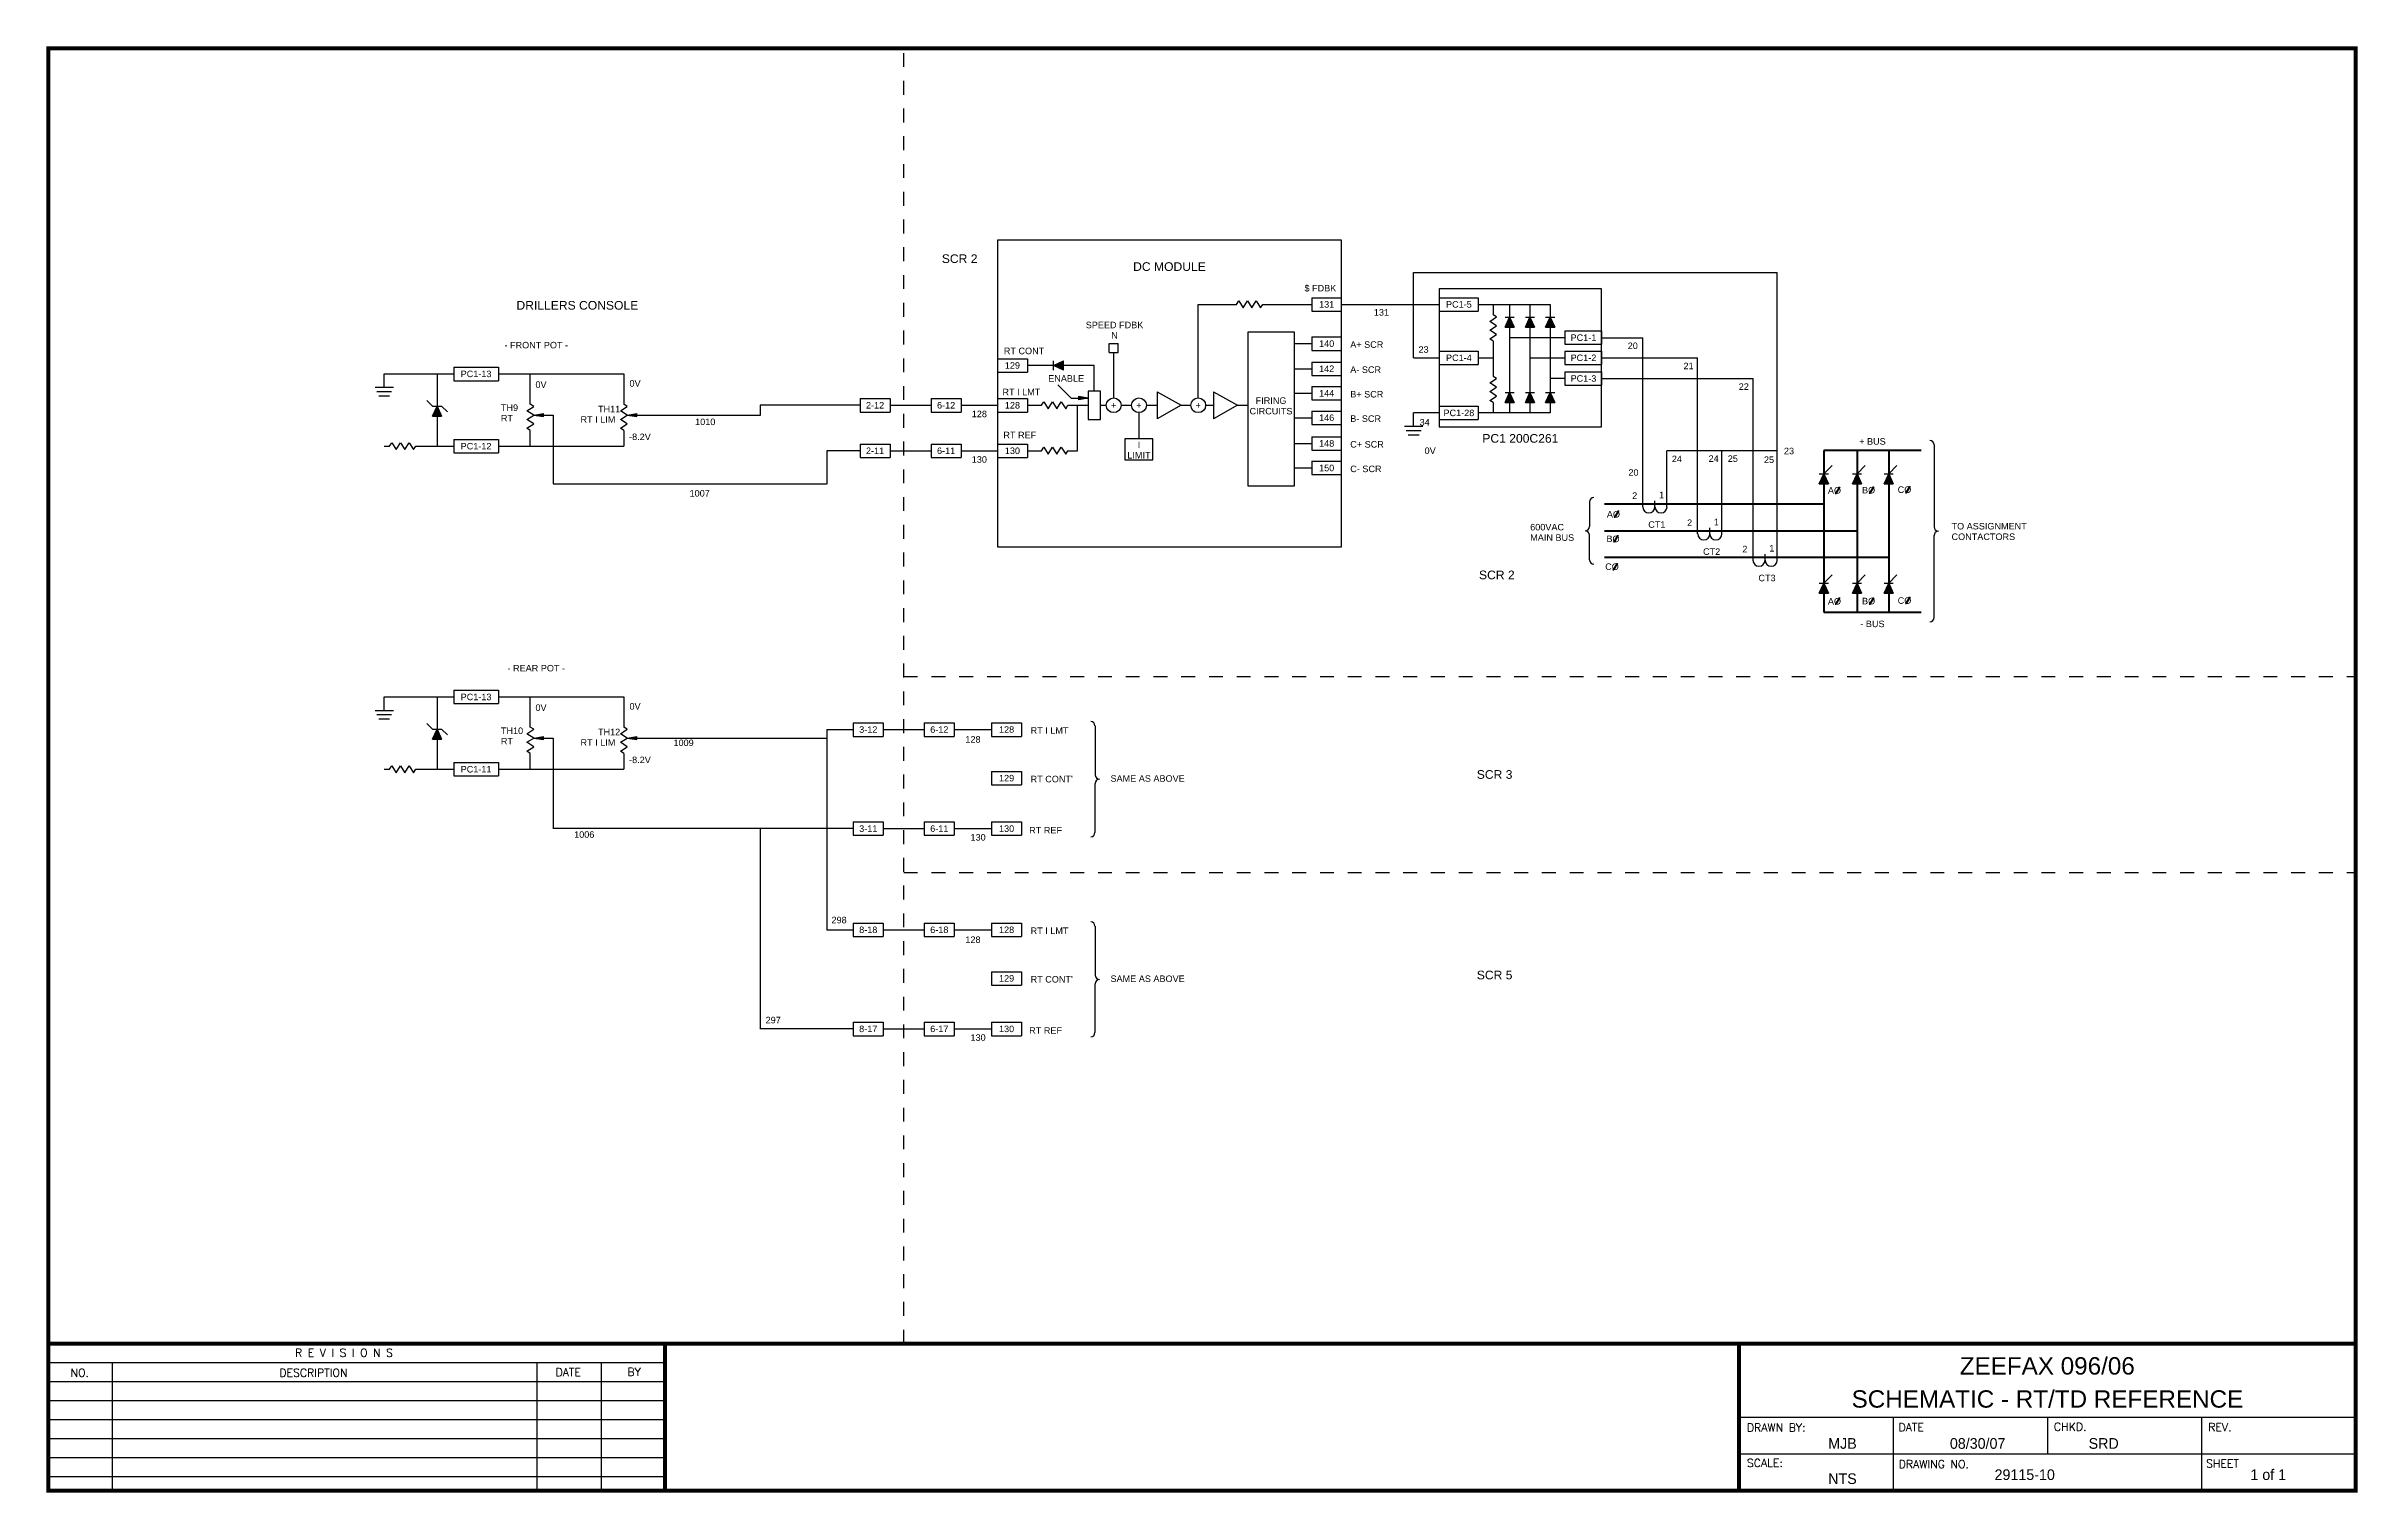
# Model space of a CAD drawing. Extents: x 0.6 to 17.3, y -1.8 to 8.7.
import ezdxf
from ezdxf.enums import TextEntityAlignment as Align

# ---------------------------------------------------------------- set-up
doc = ezdxf.new("R2010")
doc.units = 0
doc.header["$MEASUREMENT"] = 0
doc.linetypes.add('DASHED2', pattern=[0.375, 0.25, -0.125])
doc.layers.get('0').update_dxf_attribs({"linetype": 'CONTINUOUS'})
doc.layers.add('DRAWING', color=7, linetype='CONTINUOUS')
doc.styles.add('A1', font='A1.shx')
doc.styles.add('ROMAND', font='ROMAND.shx')
doc.styles.get("Standard").update_dxf_attribs({"font": 'ARIAL.TTF'})

# ---------------------------------------------------------------- blocks, each defined once
blk = doc.blocks.new('resistor')
for p, q in [((0, 0), (0.016, 0.025)), ((0.016, 0.025), (0.047, -0.025)), ((0.047, -0.025), (0.08, 0.025)), ((0.08, 0.025), (0.111, -0.025)), ((0.111, -0.025), (0.142, 0.025)), ((0.142, 0.025), (0.174, -0.025)), ((0.174, -0.025), (0.189, 0))]:
    blk.add_line(p, q)
blk = doc.blocks.new('gnd')
for p, q in [((0, -0.099), (0, 0)), ((0.066, -0.099), (-0.066, -0.099)), ((0.053, -0.13), (-0.053, -0.13)), ((0.039, -0.161), (-0.039, -0.161))]:
    blk.add_line(p, q)
blk = doc.blocks.new('zener')
blk.add_hatch(color=256).paths.add_polyline_path([(0.072, 0), (0, 0.033), (0, -0.033)])
for p, q in [((0, 0.033), (0.072, 0)), ((0, 0.033), (0, -0.033)), ((0.072, 0), (0, -0.033)), ((0.113, 0.074), (0.072, 0.033)), ((0.072, 0.033), (0.072, -0.033)), ((0.072, -0.033), (0.031, -0.074))]:
    blk.add_line(p, q)
blk = doc.blocks.new('pot_arrow')
blk.add_hatch(color=256).paths.add_polyline_path([(-0.068, 0.011), (-0.068, -0.011), (0, 0)])
for p, q in [((-0.068, 0.011), (-0.068, -0.011)), ((0, 0), (-0.068, 0.011)), ((0, 0), (-0.068, -0.011))]:
    blk.add_line(p, q)
blk = doc.blocks.new('diode')
blk.add_hatch(color=256).paths.add_polyline_path([(0.072, 0), (0, 0.033), (0, -0.033)])
for p, q in [((0, 0.033), (0.072, 0)), ((0, 0.033), (0, -0.033)), ((0.072, 0), (0, -0.033)), ((0.072, 0.033), (0.072, -0.033))]:
    blk.add_line(p, q)
blk = doc.blocks.new('A_phase')
h = blk.add_hatch(color=256)
h.paths.add_polyline_path([(0.1, -0.033), (0.108, -0.033), (0.145, 0.031), (0.137, 0.031)], flags=16)
h.paths.add_polyline_path([(0.01, -0.05), (0.165, -0.05), (0.165, 0.047), (0.01, 0.047)], flags=9)
for p, q in [((0.137, 0.031), (0.1, -0.033)), ((0.145, 0.031), (0.108, -0.033)), ((0.137, 0.031), (0.145, 0.031)), ((0.108, -0.033), (0.1, -0.033))]:
    blk.add_line(p, q)
blk.add_text('AO', height=0.0625).set_placement((0.029, -0.032))
blk = doc.blocks.new('C_phase')
h = blk.add_hatch(color=256)
h.paths.add_polyline_path([(0.099, -0.026), (0.107, -0.026), (0.144, 0.038), (0.136, 0.038)], flags=16)
h.paths.add_polyline_path([(0.013, -0.043), (0.168, -0.043), (0.168, 0.054), (0.013, 0.054)], flags=9)
for p, q in [((0.136, 0.038), (0.099, -0.026)), ((0.144, 0.038), (0.107, -0.026)), ((0.136, 0.038), (0.144, 0.038)), ((0.107, -0.026), (0.099, -0.026))]:
    blk.add_line(p, q)
blk.add_text('CO', height=0.0625).set_placement((0.025, -0.025))
blk = doc.blocks.new('B_phase')
h = blk.add_hatch(color=256)
h.paths.add_polyline_path([(0.094, -0.031), (0.101, -0.031), (0.139, 0.033), (0.131, 0.033)], flags=16)
h.paths.add_polyline_path([(0.01, -0.048), (0.158, -0.048), (0.158, 0.049), (0.01, 0.049)], flags=9)
for p, q in [((0.131, 0.033), (0.094, -0.031)), ((0.139, 0.033), (0.101, -0.031)), ((0.131, 0.033), (0.139, 0.033)), ((0.101, -0.031), (0.094, -0.031))]:
    blk.add_line(p, q)
blk.add_text('BO', height=0.0625).set_placement((0.025, -0.03))

msp = doc.modelspace()

# ---------------------------------------------------------------- linework, layer by layer
at = {"color": 7}
for p, q in [((0.633, -0.696), (0.633, -1.756)), ((0.633, -0.833), (5.079, -0.833)), ((1.094, -0.833), (1.094, -1.756)), ((4.156, -0.833), (4.156, -1.756)), ((4.618, -0.833), (4.618, -1.756)), ((0.633, -0.97), (5.079, -0.97)), ((0.633, -1.107), (5.079, -1.107)), ((0.633, -1.244), (5.079, -1.244)), ((12.82, -1.226), (17.266, -1.226)), ((13.932, -1.226), (13.932, -1.756)), ((15.043, -1.226), (15.043, -1.491)), ((16.154, -1.226), (16.154, -1.756)), ((0.633, -1.381), (5.079, -1.381)), ((12.82, -1.491), (17.266, -1.491)), ((0.633, -1.517), (5.079, -1.517)), ((0.633, -1.654), (5.079, -1.654))]:
    msp.add_line(p, q, dxfattribs=at)
at = {"color": 7, "const_width": 0.0288}
msp.add_lwpolyline([(17.266, -1.756), (17.266, 8.639), (0.633, 8.639), (0.633, -1.756)], close=True, dxfattribs=at)
for points in [[(0.633, -0.696), (17.266, -0.696)], [(5.079, -0.696), (5.079, -1.756)], [(12.82, -1.756), (12.82, -0.696)]]:
    msp.add_lwpolyline(points, dxfattribs=at)
at = {"layer": 'DRAWING', "color": 7, "linetype": 'DASHED2', "ltscale": 0.25}
for p, q in [((6.8, -0.696), (6.8, 8.639)), ((6.8, 4.111), (17.266, 4.111)), ((6.8, 2.698), (17.266, 2.698))]:
    msp.add_line(p, q, dxfattribs=at)
at = {"layer": 'DRAWING', "color": 7}
for p, q in [((9.956, 7.256), (7.475, 7.256)), ((7.475, 7.256), (7.475, 5.045)), ((9.956, 5.045), (9.956, 7.256)), ((10.475, 7.022), (13.096, 7.022)), ((10.475, 6.408), (10.475, 7.022)), ((13.096, 4.949), (13.096, 7.022)), ((9.74, 6.841), (9.956, 6.841)), ((9.74, 6.841), (9.74, 6.745)), ((10.66, 6.905), (10.66, 5.911)), ((11.828, 6.905), (10.66, 6.905)), ((10.66, 6.841), (10.94, 6.841)), ((10.66, 6.841), (10.66, 6.745)), ((10.94, 6.841), (10.94, 6.745)), ((11.828, 5.911), (11.828, 6.905)), ((8.922, 6.119), (8.922, 6.793)), ((8.922, 6.793), (9.198, 6.793)), ((9.387, 6.793), (9.74, 6.793)), ((9.74, 6.745), (9.956, 6.745)), ((9.956, 6.793), (10.66, 6.793)), ((10.66, 6.745), (10.94, 6.745)), ((10.94, 6.793), (11.459, 6.793)), ((11.048, 6.793), (11.048, 6.717)), ((11.167, 6.793), (11.167, 6.011)), ((11.313, 6.793), (11.313, 6.011)), ((11.459, 6.793), (11.459, 6.011)), ((8.281, 6.446), (8.281, 6.51)), ((8.281, 6.51), (8.346, 6.51)), ((8.346, 6.446), (8.346, 6.51)), ((9.28, 6.592), (9.28, 5.486)), ((9.615, 6.592), (9.28, 6.592)), ((9.615, 5.486), (9.615, 6.592)), ((9.615, 6.51), (9.74, 6.51)), ((9.74, 6.558), (9.956, 6.558)), ((9.74, 6.558), (9.74, 6.461)), ((11.048, 6.528), (11.048, 6.275)), ((11.565, 6.553), (11.167, 6.553)), ((11.565, 6.602), (11.828, 6.602)), ((11.565, 6.602), (11.565, 6.505)), ((11.565, 6.505), (11.828, 6.505)), ((11.828, 6.602), (11.828, 6.505)), ((11.828, 6.553), (12.126, 6.553)), ((12.126, 5.334), (12.126, 6.553)), ((3.556, 6.34), (3.878, 6.34)), ((3.556, 6.34), (3.556, 6.243)), ((3.878, 6.34), (3.878, 6.243)), ((7.475, 6.401), (7.691, 6.401)), ((7.475, 6.401), (7.475, 6.304)), ((7.691, 6.401), (7.691, 6.304)), ((8.173, 6.353), (7.691, 6.353)), ((8.173, 6.168), (8.173, 6.353)), ((8.281, 6.446), (8.346, 6.446)), ((8.313, 6.119), (8.313, 6.446)), ((9.74, 6.461), (9.956, 6.461)), ((9.74, 6.377), (9.956, 6.377)), ((9.74, 6.377), (9.74, 6.281)), ((10.475, 6.408), (10.66, 6.408)), ((10.66, 6.456), (10.94, 6.456)), ((10.66, 6.456), (10.66, 6.359)), ((10.66, 6.359), (10.94, 6.359)), ((10.94, 6.456), (10.94, 6.359)), ((10.94, 6.408), (11.048, 6.408)), ((11.313, 6.408), (11.565, 6.408)), ((11.565, 6.456), (11.565, 6.359)), ((11.565, 6.456), (11.828, 6.456)), ((11.565, 6.359), (11.828, 6.359)), ((11.828, 6.456), (11.828, 6.359)), ((11.828, 6.408), (12.522, 6.408)), ((12.522, 5.139), (12.522, 6.408)), ((3.055, 6.292), (3.556, 6.292)), ((3.436, 6.292), (3.436, 5.771)), ((3.556, 6.243), (3.878, 6.243)), ((3.878, 6.292), (4.782, 6.292)), ((4.108, 6.073), (4.108, 6.292)), ((4.782, 6.292), (4.782, 6.073)), ((7.475, 6.304), (7.691, 6.304)), ((7.91, 6.213), (8.006, 6.117)), ((8.217, 6.168), (8.128, 6.168)), ((8.128, 6.168), (8.128, 5.963)), ((8.217, 5.963), (8.217, 6.168)), ((9.615, 6.329), (9.74, 6.329)), ((9.74, 6.281), (9.956, 6.281)), ((9.74, 6.201), (9.74, 6.104)), ((9.74, 6.201), (9.956, 6.201)), ((11.565, 6.259), (11.459, 6.259)), ((11.565, 6.308), (11.828, 6.308)), ((11.565, 6.308), (11.565, 6.211)), ((11.565, 6.211), (11.828, 6.211)), ((11.828, 6.308), (11.828, 6.211)), ((11.828, 6.259), (12.921, 6.259)), ((12.921, 4.949), (12.921, 6.259)), ((6.485, 6.066), (5.764, 6.066)), ((5.764, 6.066), (5.764, 5.995)), ((6.485, 6.114), (6.701, 6.114)), ((6.485, 6.114), (6.485, 6.017)), ((6.485, 6.017), (6.701, 6.017)), ((6.701, 6.114), (6.701, 6.017)), ((6.701, 6.066), (6.997, 6.066)), ((6.997, 6.114), (7.213, 6.114)), ((6.997, 6.114), (6.997, 6.017)), ((6.997, 6.017), (7.213, 6.017)), ((7.213, 6.114), (7.213, 6.017)), ((7.213, 6.066), (7.475, 6.066)), ((7.475, 6.114), (7.691, 6.114)), ((7.475, 6.114), (7.475, 6.017)), ((7.475, 6.017), (7.691, 6.017)), ((7.691, 6.114), (7.691, 6.017)), ((7.691, 6.066), (7.793, 6.066)), ((7.982, 6.066), (8.128, 6.066)), ((8.006, 6.117), (8.128, 6.117)), ((8.051, 5.738), (8.051, 6.066)), ((8.217, 6.066), (8.26, 6.066)), ((8.367, 6.066), (8.441, 6.066)), ((8.495, 6.012), (8.495, 5.824)), ((8.548, 6.066), (8.626, 6.066)), ((8.626, 6.163), (8.799, 6.066)), ((8.626, 6.163), (8.626, 5.969)), ((8.799, 6.066), (8.626, 5.969)), ((8.799, 6.066), (8.869, 6.066)), ((8.976, 6.066), (9.033, 6.066)), ((9.033, 6.163), (9.205, 6.066)), ((9.033, 6.163), (9.033, 5.969)), ((9.205, 6.066), (9.033, 5.969)), ((9.205, 6.066), (9.28, 6.066)), ((9.615, 6.152), (9.74, 6.152)), ((9.74, 6.104), (9.956, 6.104)), ((9.74, 6.024), (9.956, 6.024)), ((9.74, 6.024), (9.74, 5.928)), ((10.66, 6.011), (10.475, 6.011)), ((10.66, 6.06), (10.94, 6.06)), ((10.66, 6.06), (10.66, 5.963)), ((10.94, 6.06), (10.94, 5.963)), ((11.459, 6.011), (10.94, 6.011)), ((11.048, 6.085), (11.048, 6.011)), ((4.108, 5.771), (4.108, 5.884)), ((4.134, 5.995), (4.272, 5.995)), ((4.272, 5.995), (4.272, 5.499)), ((4.782, 5.884), (4.782, 5.771)), ((4.807, 5.995), (5.766, 5.995)), ((8.128, 5.963), (8.217, 5.963)), ((9.615, 5.976), (9.74, 5.976)), ((9.74, 5.928), (9.956, 5.928)), ((9.74, 5.839), (9.956, 5.839)), ((9.74, 5.839), (9.74, 5.742)), ((10.66, 5.963), (10.94, 5.963)), ((10.66, 5.911), (11.828, 5.911)), ((3.055, 5.771), (3.093, 5.771)), ((3.282, 5.771), (3.556, 5.771)), ((3.556, 5.819), (3.878, 5.819)), ((3.556, 5.819), (3.556, 5.722)), ((3.556, 5.722), (3.878, 5.722)), ((3.878, 5.819), (3.878, 5.722)), ((3.878, 5.771), (4.782, 5.771)), ((6.485, 5.738), (6.246, 5.738)), ((6.246, 5.738), (6.246, 5.497)), ((6.485, 5.786), (6.485, 5.689)), ((6.485, 5.786), (6.701, 5.786)), ((6.485, 5.689), (6.701, 5.689)), ((6.701, 5.786), (6.701, 5.689)), ((6.701, 5.738), (6.997, 5.738)), ((6.997, 5.786), (6.997, 5.689)), ((6.997, 5.786), (7.213, 5.786)), ((6.997, 5.689), (7.213, 5.689)), ((7.213, 5.786), (7.213, 5.689)), ((7.213, 5.738), (7.475, 5.738)), ((7.475, 5.786), (7.691, 5.786)), ((7.475, 5.786), (7.475, 5.689)), ((7.475, 5.689), (7.691, 5.689)), ((7.691, 5.786), (7.691, 5.689)), ((7.691, 5.738), (7.793, 5.738)), ((7.982, 5.738), (8.051, 5.738)), ((8.394, 5.824), (8.394, 5.672)), ((8.595, 5.824), (8.394, 5.824)), ((8.394, 5.672), (8.595, 5.672)), ((8.595, 5.672), (8.595, 5.824)), ((9.615, 5.791), (9.74, 5.791)), ((9.74, 5.742), (9.956, 5.742)), ((13.096, 5.738), (12.301, 5.738)), ((12.301, 5.334), (12.301, 5.738)), ((12.697, 5.139), (12.697, 5.738)), ((14.195, 5.813), (14.195, 5.813)), ((14.226, 5.781), (14.226, 5.19)), ((4.272, 5.499), (6.244, 5.499)), ((9.615, 5.614), (9.74, 5.614)), ((9.74, 5.663), (9.956, 5.663)), ((9.74, 5.663), (9.74, 5.566)), ((9.74, 5.566), (9.956, 5.566)), ((13.432, 5.572), (13.492, 5.631)), ((13.671, 5.572), (13.73, 5.631)), ((13.899, 5.572), (13.958, 5.631)), ((9.28, 5.486), (9.615, 5.486)), ((11.742, 5.369), (11.742, 5.192)), ((11.773, 5.4), (11.773, 5.4)), ((12.214, 5.334), (12.214, 5.377)), ((12.609, 5.139), (12.609, 5.182)), ((7.475, 5.045), (9.956, 5.045)), ((11.711, 5.161), (11.711, 5.161)), ((11.742, 4.952), (11.742, 5.129)), ((14.226, 4.537), (14.226, 5.128)), ((14.257, 5.159), (14.257, 5.159)), ((13.008, 4.949), (13.008, 4.993)), ((13.432, 4.784), (13.492, 4.843)), ((13.671, 4.784), (13.73, 4.843)), ((13.899, 4.784), (13.958, 4.843)), ((14.195, 4.506), (14.195, 4.506)), ((3.556, 4.012), (3.878, 4.012)), ((3.556, 4.012), (3.556, 3.916)), ((3.878, 4.012), (3.878, 3.916)), ((3.055, 3.964), (3.556, 3.964)), ((3.436, 3.964), (3.436, 3.443)), ((3.556, 3.916), (3.878, 3.916)), ((3.878, 3.964), (4.782, 3.964)), ((4.108, 3.746), (4.108, 3.964)), ((4.782, 3.964), (4.782, 3.746)), ((4.134, 3.668), (4.272, 3.668)), ((4.272, 3.668), (4.272, 3.015)), ((4.807, 3.668), (6.246, 3.668)), ((6.246, 3.729), (6.436, 3.729)), ((6.246, 3.729), (6.246, 2.284)), ((6.436, 3.777), (6.652, 3.777)), ((6.436, 3.777), (6.436, 3.68)), ((6.436, 3.68), (6.652, 3.68)), ((6.652, 3.777), (6.652, 3.68)), ((6.652, 3.729), (6.948, 3.729)), ((6.948, 3.777), (7.164, 3.777)), ((6.948, 3.777), (6.948, 3.68)), ((6.948, 3.68), (7.164, 3.68)), ((7.164, 3.777), (7.164, 3.68)), ((7.164, 3.729), (7.433, 3.729)), ((7.433, 3.777), (7.649, 3.777)), ((7.433, 3.777), (7.433, 3.68)), ((7.433, 3.68), (7.649, 3.68)), ((7.649, 3.777), (7.649, 3.68)), ((8.147, 3.787), (8.147, 3.787)), ((8.179, 3.756), (8.179, 3.403)), ((4.108, 3.443), (4.108, 3.557)), ((4.782, 3.557), (4.782, 3.443)), ((3.055, 3.443), (3.093, 3.443)), ((3.282, 3.443), (3.556, 3.443)), ((3.556, 3.491), (3.878, 3.491)), ((3.556, 3.491), (3.556, 3.395)), ((3.556, 3.395), (3.878, 3.395)), ((3.878, 3.491), (3.878, 3.395)), ((3.878, 3.443), (4.783, 3.443)), ((7.433, 3.427), (7.649, 3.427)), ((7.433, 3.427), (7.433, 3.331)), ((7.649, 3.427), (7.649, 3.331)), ((8.179, 2.988), (8.179, 3.341)), ((8.21, 3.372), (8.21, 3.372)), ((8.21, 3.372), (8.21, 3.372)), ((7.433, 3.331), (7.649, 3.331)), ((6.436, 3.015), (4.271, 3.015)), ((5.764, 3.015), (5.764, 1.57)), ((6.436, 3.063), (6.652, 3.063)), ((6.436, 3.063), (6.436, 2.967)), ((6.652, 3.063), (6.652, 2.967)), ((6.652, 3.015), (6.948, 3.015)), ((6.948, 3.063), (7.164, 3.063)), ((6.948, 3.063), (6.948, 2.967)), ((7.164, 3.063), (7.164, 2.967)), ((7.164, 3.015), (7.433, 3.015)), ((7.433, 3.063), (7.649, 3.063)), ((7.433, 3.063), (7.433, 2.967)), ((7.649, 3.063), (7.649, 2.967)), ((6.436, 2.967), (6.652, 2.967)), ((6.948, 2.967), (7.164, 2.967)), ((7.433, 2.967), (7.649, 2.967)), ((8.147, 2.957), (8.147, 2.957)), ((6.436, 2.334), (6.436, 2.237)), ((6.436, 2.334), (6.652, 2.334)), ((6.652, 2.334), (6.652, 2.237)), ((6.948, 2.334), (7.164, 2.334)), ((6.948, 2.334), (6.948, 2.237)), ((7.164, 2.334), (7.164, 2.237)), ((7.433, 2.334), (7.433, 2.237)), ((7.433, 2.334), (7.649, 2.334)), ((7.649, 2.334), (7.649, 2.237)), ((8.147, 2.344), (8.147, 2.344)), ((6.246, 2.286), (6.436, 2.286)), ((6.436, 2.237), (6.652, 2.237)), ((6.652, 2.286), (6.948, 2.286)), ((6.948, 2.237), (7.164, 2.237)), ((7.164, 2.286), (7.433, 2.286)), ((7.433, 2.237), (7.649, 2.237)), ((8.179, 2.312), (8.179, 1.96)), ((7.433, 1.984), (7.649, 1.984)), ((7.433, 1.984), (7.433, 1.888)), ((7.433, 1.888), (7.649, 1.888)), ((7.649, 1.984), (7.649, 1.888)), ((8.179, 1.545), (8.179, 1.897)), ((8.21, 1.929), (8.21, 1.929)), ((8.21, 1.929), (8.21, 1.929)), ((6.436, 1.572), (5.764, 1.572)), ((6.436, 1.62), (6.652, 1.62)), ((6.436, 1.62), (6.436, 1.523)), ((6.436, 1.523), (6.652, 1.523)), ((6.652, 1.62), (6.652, 1.523)), ((6.652, 1.572), (6.948, 1.572)), ((6.948, 1.62), (7.164, 1.62)), ((6.948, 1.62), (6.948, 1.523)), ((6.948, 1.523), (7.164, 1.523)), ((7.164, 1.62), (7.164, 1.523)), ((7.164, 1.572), (7.433, 1.572)), ((7.433, 1.62), (7.649, 1.62)), ((7.433, 1.62), (7.433, 1.523)), ((7.433, 1.523), (7.649, 1.523)), ((7.649, 1.62), (7.649, 1.523)), ((8.147, 1.514), (8.147, 1.514))]:
    msp.add_line(p, q, dxfattribs=at)
at = {"layer": 'DRAWING', "color": 7, "lineweight": 50}
for p, q in [((13.432, 5.74), (13.432, 4.576)), ((14.132, 5.74), (13.432, 5.74)), ((13.671, 5.74), (13.671, 4.576)), ((13.899, 5.74), (13.899, 4.576)), ((11.85, 5.355), (13.432, 5.355)), ((11.85, 5.16), (13.671, 5.16)), ((11.85, 4.971), (13.899, 4.971)), ((13.432, 4.576), (14.132, 4.576))]:
    msp.add_line(p, q, dxfattribs=at)
at = {"layer": 'DRAWING', "color": 7}
for centre in [(8.313, 6.066), (8.495, 6.066), (8.922, 6.066)]:
    msp.add_circle(centre, 0.0533, dxfattribs=at)
for centre, radius, start, end in [((14.195, 5.781), 0.0312, 0, 90), ((11.773, 5.369), 0.0312, 90, 180), ((12.17, 5.334), 0.0438, 180, 0), ((12.258, 5.334), 0.0438, 180, 0), ((11.711, 5.192), 0.0312, 270, 0), ((14.257, 5.19), 0.0312, 180, 270), ((11.711, 5.129), 0.0312, 0, 90), ((12.566, 5.139), 0.0438, 180, 0), ((12.653, 5.139), 0.0438, 180, 0), ((14.257, 5.128), 0.0312, 90, 180), ((11.773, 4.952), 0.0312, 180, 270), ((12.964, 4.949), 0.0438, 180, 0), ((13.052, 4.949), 0.0438, 180, 0), ((14.195, 4.537), 0.0312, 270, 0), ((8.147, 3.756), 0.0312, 0, 90), ((8.21, 3.403), 0.0312, 180, 270), ((8.21, 3.341), 0.0312, 90, 180), ((8.147, 2.988), 0.0312, 270, 0), ((8.147, 2.312), 0.0312, 0, 90), ((8.21, 1.96), 0.0312, 180, 270), ((8.21, 1.897), 0.0312, 90, 180), ((8.147, 1.545), 0.0312, 270, 0)]:
    msp.add_arc(centre, radius, start, end, dxfattribs=at)

# ---------------------------------------------------------------- block references
for name, p in [('resistor', (9.198, 6.793)), ('gnd', (3.055, 6.292)), ('resistor', (7.793, 6.066)), ('pot_arrow', (8.128, 6.117)), ('gnd', (10.475, 6.011)), ('resistor', (3.093, 5.771)), ('resistor', (7.793, 5.738)), ('gnd', (3.055, 3.964)), ('resistor', (3.093, 3.443))]:
    msp.add_blockref(name, p, dxfattribs=at)
for name, p, rotation in [('resistor', (11.048, 6.528), 90), ('diode', (11.167, 6.629), 90), ('diode', (11.313, 6.629), 90), ('diode', (11.459, 6.629), 90), ('diode', (7.951, 6.353), 180), ('resistor', (11.048, 6.085), 90), ('zener', (3.436, 5.987), 90), ('resistor', (4.108, 5.884), 90), ('pot_arrow', (4.134, 5.995), 180), ('resistor', (4.782, 5.884), 90), ('pot_arrow', (4.807, 5.995), 180), ('diode', (11.167, 6.085), 90), ('diode', (11.313, 6.085), 90), ('diode', (11.459, 6.085), 90), ('diode', (13.432, 5.5), 90), ('diode', (13.671, 5.5), 90), ('diode', (13.899, 5.5), 90), ('diode', (13.432, 4.712), 90), ('diode', (13.671, 4.712), 90), ('diode', (13.899, 4.712), 90), ('zener', (3.436, 3.659), 90), ('resistor', (4.108, 3.557), 90), ('pot_arrow', (4.134, 3.668), 180), ('resistor', (4.782, 3.557), 90), ('pot_arrow', (4.807, 3.668), 180)]:
    msp.add_blockref(name, p, dxfattribs=dict(at, rotation=rotation))
at = {"layer": 'DRAWING', "color": 7, "xscale": 0.75, "yscale": 0.75}
for p in [(13.439, 5.453), (13.439, 4.654)]:
    msp.add_blockref('A_phase', p, dxfattribs=at)
at = {"layer": 'DRAWING', "color": 7, "xscale": 0.75, "yscale": 0.75, "zscale": 0.75}
for name, p in [('B_phase', (13.688, 5.453)), ('C_phase', (13.945, 5.453)), ('A_phase', (11.846, 5.281)), ('B_phase', (11.846, 5.102)), ('C_phase', (11.837, 4.898)), ('B_phase', (13.688, 4.654)), ('C_phase', (13.945, 4.654))]:
    msp.add_blockref(name, p, dxfattribs=at)

# ---------------------------------------------------------------- texts
at = {"color": 7}
for s, height, style, p in [('R E V I S I O N S', 0.05763, 'ROMAND', (2.412, -0.791)), ('NO.', 0.0576, 'ROMAND', (0.794, -0.935)), ('DESCRIPTION', 0.05763, 'ROMAND', (2.299, -0.935)), ('DATE', 0.0576, 'ROMAND', (4.29, -0.931)), ('BY', 0.0576, 'ROMAND', (4.808, -0.929)), ('DRAWN BY:', 0.0576, 'ROMAND', (12.877, -1.33)), ('DATE', 0.0576, 'ROMAND', (13.97, -1.328)), ('CHKD.', 0.0576, 'ROMAND', (15.09, -1.324)), ('REV.', 0.0576, 'ROMAND', (16.202, -1.327)), ('MJB', 0.0769, 'A1', (13.463, -1.454)), ('08/30/07', 0.0769, 'A1', (14.34, -1.454)), ('SRD', 0.0769, 'A1', (15.34, -1.454)), ('SCALE:', 0.0576, 'ROMAND', (12.877, -1.585)), ('NTS', 0.0769, 'A1', (13.463, -1.708)), ('DRAWING NO.', 0.05763, 'ROMAND', (13.971, -1.593)), ('29115-10', 0.0769, 'A1', (14.662, -1.679)), ('SHEET', 0.0576, 'ROMAND', (16.186, -1.589)), ('1 of 1', 0.0769, 'A1', (16.506, -1.679))]:
    msp.add_text(s, height=height, dxfattribs=dict(at, style=style)).set_placement(p)
at = {"layer": 'DRAWING', "color": 7}
for s, height, p in [('SCR 2', 0.0625, (7.074, 7.091)), ('$ FDBK', 0.0469, (9.688, 6.886)), ('DRILLERS CONSOLE', 0.0625, (4.008, 6.755)), ('131', 0.0469, (10.188, 6.712)), ('A+ SCR', 0.0469, (10.018, 6.48)), ('20', 0.0469, (12.018, 6.471)), ('RT CONT', 0.0469, (7.521, 6.434)), ('A- SCR', 0.0469, (10.018, 6.299)), ('23', 0.0469, (10.51, 6.444)), ('21', 0.0469, (12.42, 6.326)), ('0V', 0.0469, (4.145, 6.191)), ('0V', 0.0469, (4.823, 6.2)), ('RT I LMT', 0.0469, (7.511, 6.138)), ('ENABLE', 0.0469, (7.841, 6.236)), ('B+ SCR', 0.0469, (10.018, 6.122)), ('22', 0.0469, (12.818, 6.177)), ('TH9', 0.0469, (3.896, 6.025)), ('TH11', 0.0469, (4.596, 6.015)), ('128', 0.0469, (7.29, 5.98)), ('RT', 0.0469, (3.896, 5.949)), ('RT I LIM', 0.0469, (4.47, 5.94)), ('-8.2V', 0.0469, (4.82, 5.815)), ('1010', 0.0469, (5.296, 5.923)), ('RT REF', 0.0469, (7.518, 5.828)), ('B- SCR', 0.0469, (10.018, 5.946)), ('34', 0.0469, (10.518, 5.92)), ('130', 0.0469, (7.29, 5.652)), ('C+ SCR', 0.0469, (10.018, 5.761)), ('0V', 0.0469, (10.554, 5.715)), ('24', 0.0469, (12.336, 5.656)), ('24', 0.0469, (12.601, 5.658)), ('25', 0.0469, (12.739, 5.658)), ('25', 0.0469, (13, 5.65)), ('23', 0.0469, (13.144, 5.713)), ('C- SCR', 0.0469, (10.018, 5.584)), ('20', 0.0469, (12.023, 5.558)), ('1007', 0.0469, (5.256, 5.408)), ('2', 0.0469, (12.05, 5.391)), ('1', 0.0469, (12.244, 5.396)), ('600VAC', 0.0469, (11.315, 5.164)), ('CT1', 0.0469, (12.166, 5.183)), ('2', 0.0469, (12.446, 5.196)), ('1', 0.0469, (12.639, 5.201)), ('TO ASSIGNMENT', 0.04688, (14.352, 5.171)), ('MAIN BUS', 0.0469, (11.315, 5.089)), ('CT2', 0.0469, (12.561, 4.988)), ('2', 0.0469, (12.844, 5.006)), ('1', 0.0469, (13.038, 5.012)), ('CONTACTORS', 0.0469, (14.352, 5.095)), ('SCR 2', 0.0625, (10.946, 4.812)), ('CT3', 0.0469, (12.96, 4.798)), ('0V', 0.0469, (4.145, 3.863)), ('0V', 0.0469, (4.823, 3.873)), ('TH10', 0.0469, (3.896, 3.697)), ('RT', 0.0469, (3.896, 3.622)), ('TH12', 0.0469, (4.596, 3.688)), ('128', 0.0469, (7.244, 3.635)), ('RT I LMT', 0.0469, (7.714, 3.699)), ('RT I LIM', 0.0469, (4.47, 3.612)), ('-8.2V', 0.0469, (4.82, 3.487)), ('1009', 0.0469, (5.14, 3.61)), ("RT CONT'", 0.0469, (7.714, 3.349)), ('SAME AS ABOVE', 0.04688, (8.29, 3.353)), ('SCR 3', 0.0625, (10.93, 3.374)), ('RT REF', 0.0469, (7.704, 2.98)), ('1006', 0.0469, (4.424, 2.949)), ('130', 0.0469, (7.281, 2.929)), ('298', 0.0469, (6.279, 2.333)), ('128', 0.0469, (7.244, 2.191)), ('RT I LMT', 0.0469, (7.714, 2.256)), ("RT CONT'", 0.0469, (7.714, 1.906)), ('SAME AS ABOVE', 0.04688, (8.29, 1.91)), ('SCR 5', 0.0625, (10.93, 1.929)), ('297', 0.0469, (5.804, 1.612)), ('130', 0.0469, (7.281, 1.486)), ('RT REF', 0.0469, (7.704, 1.537))]:
    msp.add_text(s, height=height, dxfattribs=at).set_placement(p)
for s, height, p in [('DC MODULE', 0.0625, (8.715, 7.034)), ('SPEED FDBK', 0.0469, (8.319, 6.621)), ('- FRONT POT -', 0.04688, (4.151, 6.476)), ('N', 0.0469, (8.319, 6.546)), ('CIRCUITS', 0.0469, (9.447, 6)), ('FIRING', 0.0469, (9.447, 6.076)), ('PC1 200C261', 0.0625, (11.244, 5.796)), ('LIMIT', 0.0469, (8.495, 5.682)), ('I', 0.0469, (8.495, 5.757)), ('+ BUS', 0.0469, (13.782, 5.782)), ('- BUS', 0.0469, (13.782, 4.467)), ('- REAR POT -', 0.04688, (4.151, 4.148))]:
    msp.add_text(s, height=height, dxfattribs=at).set_placement(p, align=Align.CENTER)
for s, p in [('131', (9.848, 6.793)), ('PC1-5', (10.801, 6.793)), ('140', (9.848, 6.51)), ('PC1-1', (11.699, 6.553)), ('129', (7.583, 6.353)), ('142', (9.848, 6.329)), ('PC1-4', (10.801, 6.408)), ('PC1-2', (11.699, 6.408)), ('PC1-13', (3.717, 6.292)), ('144', (9.848, 6.152)), ('PC1-3', (11.699, 6.259)), ('2-12', (6.593, 6.066)), ('6-12', (7.105, 6.066)), ('128', (7.583, 6.066)), ('+', (8.313, 6.066)), ('+', (8.495, 6.066)), ('+', (8.922, 6.066)), ('146', (9.848, 5.976)), ('PC1-28', (10.801, 6.011)), ('PC1-12', (3.717, 5.771)), ('2-11', (6.593, 5.738)), ('6-11', (7.105, 5.738)), ('130', (7.583, 5.738)), ('148', (9.848, 5.791)), ('150', (9.848, 5.614)), ('PC1-13', (3.717, 3.964)), ('3-12', (6.544, 3.729)), ('6-12', (7.056, 3.729)), ('128', (7.541, 3.729)), ('PC1-11', (3.717, 3.443)), ('129', (7.541, 3.379)), ('3-11', (6.544, 3.015)), ('6-11', (7.056, 3.015)), ('130', (7.541, 3.015)), ('8-18', (6.544, 2.286)), ('6-18', (7.056, 2.286)), ('128', (7.541, 2.286)), ('129', (7.541, 1.936)), ('8-17', (6.544, 1.572)), ('6-17', (7.056, 1.572)), ('130', (7.541, 1.572))]:
    msp.add_text(s, height=0.0469, dxfattribs=at).set_placement(p, align=Align.MIDDLE_CENTER)
at = {"layer": 'DRAWING', "color": 7, "linetype": 'ByBlock'}
msp.add_text('ZEEFAX 096/06', height=0.125, dxfattribs=at).set_placement((15.042, -0.919), align=Align.CENTER)
msp.add_text('SCHEMATIC - RT/TD REFERENCE', height=0.125, dxfattribs=at).set_placement((15.043, -1.095), align=Align.MIDDLE_CENTER)

doc.saveas('drawing.dxf')
